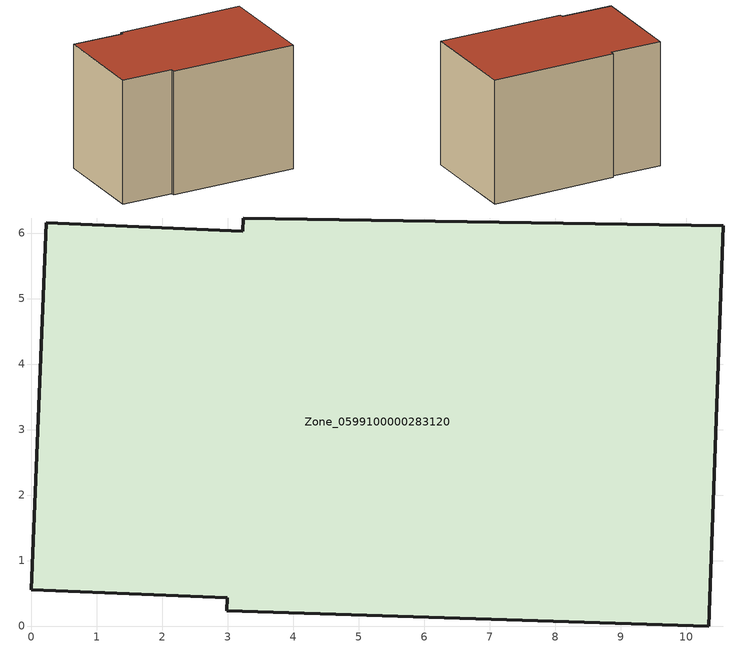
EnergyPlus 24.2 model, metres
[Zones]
Zone_0599100000283120
 floor ground (C_G): 3,0.43 0,0.56 0.23,6.16 3.23,6.03 3.24,6.23 10.57,6.11 10.35,0 2.99,0.23 z0
 wall outside (C_F): 0,0.56 3,0.43 2.99,0.23 10.35,0 10.57,6.11 3.24,6.23 3.23,6.03 0.23,6.16 0,0.56 z0:7.25
 roof outside (C_R): 3,0.43 2.99,0.23 10.35,0 10.57,6.11 3.24,6.23 3.23,6.03 0.23,6.16 0,0.56 z7.25
[BUILDING]
Pand.0599100000283120: North Axis=0; Terrain=City; Loads Convergence Tolerance Value=0.04; Temperature Convergence Tolerance Value=0.4; Solar Distribution=FullExterior; Maximum Number of Warmup Days=25; Minimum Number of Warmup Days=1
[Site:Location]
Rotterdam.The.Hague.AP_ZH_NLD Design_Conditions: Latitude=51.96; Longitude=4.45; Time Zone=1; Elevation=-4.5
[SITE:GROUNDTEMPERATURE:BUILDINGSURFACE]
18, 18, 18, 18, 18, 18, 18, 18, 18, 18, 18, 18
[MATERIAL] Thermal Absorptance=0.9; Solar Absorptance=0.7; Visible Absorptance=0.7
Name | Roughness | Thickness | Conductivity | Density | Specific Heat
G.D.1965 | MediumSmooth | 0.15 | 1 | 540 | 1210
F.D.1965 | Rough | 0.3 | 0.857143 | 1920 | 840
R.D.1965 | MediumRough | 0.2 | 0.08 | 1500 | 1000
[CONSTRUCTION]
C_G: G.D.1965
C_F: F.D.1965
C_R: R.D.1965
[ZONE]
Zone_0599100000283120: Type=1; Multiplier=1; Ceiling Height=Autocalculate; Volume=Autocalculate; Floor Area=autocalculate; Part of Total Floor Area=Yes
[ZONEINFILTRATION:DESIGNFLOWRATE]
Infil_Zone_0599100000283120: Zone or ZoneList or Space or SpaceList=Zone_0599100000283120; Schedule=AlwaysOn; Design Flow Rate Calculation Method=Flow/Area; Flow Rate per Floor Area=0.0042; Constant Term Coefficient=1; Temperature Term Coefficient=0; Velocity Term Coefficient=0; Velocity Squared Term Coefficient=0
[HVACTEMPLATE:ZONE:IDEALLOADSAIRSYSTEM]
Zone_0599100000283120: Maximum Heating Supply Air Temperature=50; Minimum Cooling Supply Air Temperature=13; Maximum Heating Supply Air Humidity Ratio=0.0156; Minimum Cooling Supply Air Humidity Ratio=0.0077; Heating Limit=NoLimit; Cooling Limit=NoLimit; Dehumidification Control Type=ConstantSensibleHeatRatio; Cooling Sensible Heat Ratio=0.7; Dehumidification Setpoint=60; Humidification Control Type=None; Humidification Setpoint=30; Outdoor Air Method=None; Outdoor Air Flow Rate per Person=0.00944; Outdoor Air Flow Rate per Zone Floor Area=0; Outdoor Air Flow Rate per Zone=0; Demand Controlled Ventilation Type=None; Outdoor Air Economizer Type=NoEconomizer; Heat Recovery Type=None; Sensible Heat Recovery Effectiveness=0.7; Latent Heat Recovery Effectiveness=0.65
[ZONECONTROL:THERMOSTAT]
ThermostatControl_Zone_0599100000283120: Zone or ZoneList=Zone_0599100000283120; Control Type Schedule=DualSetpointControlType; Control 1=Thermostat_Zone_0599100000283120; Temperature Difference Between Cutout And Setpoint=0
[THERMOSTATSETPOINT:DUALSETPOINT]
Thermostat_Zone_0599100000283120: Heating Setpoint Temperature Schedule=HeatingSetpoint_Zone_0599100000283120; Cooling Setpoint Temperature Schedule=CoolingSetpoint_Zone_0599100000283120
[SCHEDULE:COMPACT]
HeatingSetpoint_Zone_0599100000283120: Through: 12/31, For: AllDays, Until: 24:00, 21
CoolingSetpoint_Zone_0599100000283120: Through: 12/31, For: AllDays, Until: 24:00, 24
DualSetpointControlType: Through: 12/31, For: AllDays, Until: 24:00, 4
AlwaysOn: Through: 12/31, For: AllDays, Until: 24:00, 1
